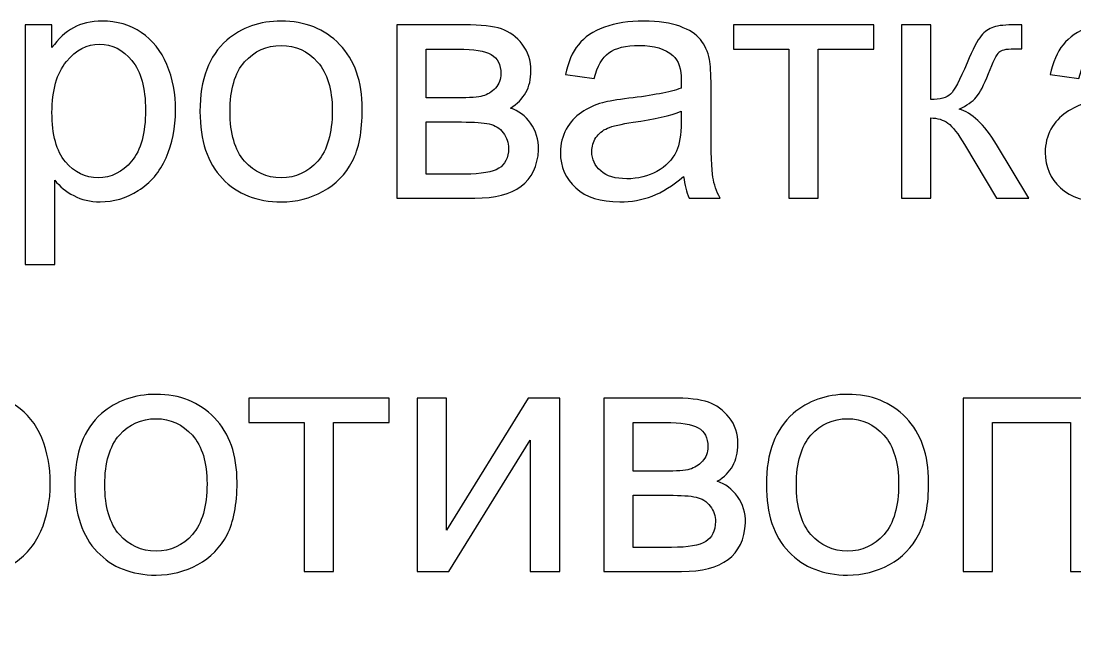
# Model space of a CAD drawing. Header units: centimetres. Extents: x 259 to 610, y 357 to 1252.
# Drawn here: x 296.19 to 307.33, y 1040.43 to 1046.95 of the extents above; entities that cross this region are included whole.
import ezdxf

# ---------------------------------------------------------------- set-up
doc = ezdxf.new("R2010")
doc.units = ezdxf.units.CM
doc.header["$MEASUREMENT"] = 0
doc.layers.add('layer 1', color=7, linetype='Continuous')

msp = doc.modelspace()

# ---------------------------------------------------------------- linework, layer by layer
at = {"layer": 'layer 1', "color": 250}
for points, knots in [([(296.23934, 1044.37356), (296.23934, 1044.37356), (296.23934, 1046.9065), (296.23934, 1046.9065), (296.23934, 1046.9065), (296.23934, 1046.9065), (296.52156, 1046.9065), (296.52156, 1046.9065), (296.52156, 1046.9065), (296.52156, 1046.9065), (296.52156, 1046.66603), (296.52156, 1046.66603), (296.52156, 1046.66603), (296.588, 1046.75892), (296.66326, 1046.82889), (296.74734, 1046.87534), (296.74734, 1046.87534), (296.83083, 1046.92179), (296.93255, 1046.94531), (297.05191, 1046.94531), (297.05191, 1046.94531), (297.2083, 1046.94531), (297.34589, 1046.90533), (297.46524, 1046.82478), (297.46524, 1046.82478), (297.5846, 1046.74481), (297.67456, 1046.63134), (297.73571, 1046.48552), (297.73571, 1046.48552), (297.79627, 1046.33912), (297.82684, 1046.17919), (297.82684, 1046.00457), (297.82684, 1046.00457), (297.82684, 1045.81819), (297.79333, 1045.65003), (297.7263, 1045.5001), (297.7263, 1045.5001), (297.65927, 1045.35076), (297.56167, 1045.2361), (297.43349, 1045.15614), (297.43349, 1045.15614), (297.30591, 1045.07677), (297.17126, 1045.03678), (297.03015, 1045.03678), (297.03015, 1045.03678), (296.92667, 1045.03678), (296.83377, 1045.05854), (296.75205, 1045.10205), (296.75205, 1045.10205), (296.66973, 1045.14556), (296.6027, 1045.20024), (296.54979, 1045.26668), (296.54979, 1045.26668), (296.54979, 1045.26668), (296.54979, 1044.37356), (296.54979, 1044.37356), (296.54979, 1044.37356), (296.54979, 1044.37356), (296.23934, 1044.37356), (296.23934, 1044.37356)], [0, 0, 0, 0, 0.0625, 0.0625, 0.0625, 0.0625, 0.125, 0.125, 0.125, 0.125, 0.1875, 0.1875, 0.1875, 0.1875, 0.25, 0.25, 0.25, 0.25, 0.3125, 0.3125, 0.3125, 0.3125, 0.375, 0.375, 0.375, 0.375, 0.4375, 0.4375, 0.4375, 0.4375, 0.5, 0.5, 0.5, 0.5, 0.5625, 0.5625, 0.5625, 0.5625, 0.625, 0.625, 0.625, 0.625, 0.6875, 0.6875, 0.6875, 0.6875, 0.75, 0.75, 0.75, 0.75, 0.8125, 0.8125, 0.8125, 0.8125, 0.875, 0.875, 0.875, 0.875, 1, 1, 1, 1]), ([(298.08496, 1045.99105), (298.08496, 1046.32912), (298.17903, 1046.5796), (298.36777, 1046.74246), (298.36777, 1046.74246), (298.52475, 1046.87769), (298.71702, 1046.94531), (298.94338, 1046.94531), (298.94338, 1046.94531), (299.19444, 1046.94531), (299.40023, 1046.86299), (299.56015, 1046.69836), (299.56015, 1046.69836), (299.71949, 1046.53432), (299.79945, 1046.30678), (299.79945, 1046.01692), (299.79945, 1046.01692), (299.79945, 1045.78173), (299.76417, 1045.59711), (299.69362, 1045.46247), (299.69362, 1045.46247), (299.62306, 1045.32783), (299.52017, 1045.22317), (299.38494, 1045.1485), (299.38494, 1045.1485), (299.2503, 1045.07383), (299.10272, 1045.03678), (298.94338, 1045.03678), (298.94338, 1045.03678), (298.68703, 1045.03678), (298.48007, 1045.11851), (298.3219, 1045.28255), (298.3219, 1045.28255), (298.16374, 1045.44659), (298.08496, 1045.68295), (298.08496, 1045.99105)], [0, 0, 0, 0, 0.1, 0.1, 0.1, 0.1, 0.2, 0.2, 0.2, 0.2, 0.3, 0.3, 0.3, 0.3, 0.4, 0.4, 0.4, 0.4, 0.5, 0.5, 0.5, 0.5, 0.6, 0.6, 0.6, 0.6, 0.7, 0.7, 0.7, 0.7, 0.8, 0.8, 0.8, 0.8, 1, 1, 1, 1]), ([(303.19435, 1045.3049), (303.07911, 1045.20671), (302.96798, 1045.13791), (302.86156, 1045.09734), (302.86156, 1045.09734), (302.75514, 1045.05678), (302.64107, 1045.03678), (302.51878, 1045.03678), (302.51878, 1045.03678), (302.3177, 1045.03678), (302.16306, 1045.08559), (302.05488, 1045.18377), (302.05488, 1045.18377), (301.94669, 1045.28138), (301.8926, 1045.40661), (301.8926, 1045.55889), (301.8926, 1045.55889), (301.8926, 1045.64826), (301.91318, 1045.72999), (301.95375, 1045.80407), (301.95375, 1045.80407), (301.99491, 1045.87816), (302.04841, 1045.93695), (302.11426, 1045.98164), (302.11426, 1045.98164), (302.1807, 1046.02632), (302.25478, 1046.06043), (302.33769, 1046.08336), (302.33769, 1046.08336), (302.39883, 1046.09923), (302.49114, 1046.11452), (302.61403, 1046.12981), (302.61403, 1046.12981), (302.8645, 1046.1592), (303.04971, 1046.19507), (303.16789, 1046.23623), (303.16789, 1046.23623), (303.16906, 1046.27856), (303.16965, 1046.30561), (303.16965, 1046.31678), (303.16965, 1046.31678), (303.16965, 1046.4426), (303.14025, 1046.53138), (303.08146, 1046.58312), (303.08146, 1046.58312), (303.00208, 1046.65309), (302.8839, 1046.68778), (302.72751, 1046.68778), (302.72751, 1046.68778), (302.5811, 1046.68778), (302.47292, 1046.66191), (302.40354, 1046.61076), (302.40354, 1046.61076), (302.33357, 1046.55961), (302.28242, 1046.46906), (302.2489, 1046.33853), (302.2489, 1046.33853), (302.2489, 1046.33853), (301.94552, 1046.38086), (301.94552, 1046.38086), (301.94552, 1046.38086), (301.97315, 1046.5108), (302.01842, 1046.61605), (302.08192, 1046.69601), (302.08192, 1046.69601), (302.14542, 1046.77598), (302.23715, 1046.83712), (302.35709, 1046.88063), (302.35709, 1046.88063), (302.47645, 1046.92355), (302.61579, 1046.94531), (302.77337, 1046.94531), (302.77337, 1046.94531), (302.92976, 1046.94531), (303.05735, 1046.92708), (303.15554, 1046.89004), (303.15554, 1046.89004), (303.25314, 1046.853), (303.32546, 1046.80714), (303.37132, 1046.75128), (303.37132, 1046.75128), (303.41718, 1046.69542), (303.44952, 1046.62487), (303.46834, 1046.53961), (303.46834, 1046.53961), (303.47833, 1046.4867), (303.48362, 1046.39145), (303.48362, 1046.25445), (303.48362, 1046.25445), (303.48362, 1046.25445), (303.48362, 1045.84288), (303.48362, 1045.84288), (303.48362, 1045.84288), (303.48362, 1045.55537), (303.49009, 1045.37369), (303.50303, 1045.29666), (303.50303, 1045.29666), (303.51537, 1045.21964), (303.54124, 1045.14615), (303.57887, 1045.07559), (303.57887, 1045.07559), (303.57887, 1045.07559), (303.25432, 1045.07559), (303.25432, 1045.07559), (303.25432, 1045.07559), (303.22316, 1045.14085), (303.20317, 1045.21729), (303.19435, 1045.3049)], [0, 0, 0, 0, 0.03571429, 0.03571429, 0.03571429, 0.03571429, 0.07142857, 0.07142857, 0.07142857, 0.07142857, 0.10714286, 0.10714286, 0.10714286, 0.10714286, 0.14285714, 0.14285714, 0.14285714, 0.14285714, 0.17857143, 0.17857143, 0.17857143, 0.17857143, 0.21428571, 0.21428571, 0.21428571, 0.21428571, 0.25, 0.25, 0.25, 0.25, 0.28571429, 0.28571429, 0.28571429, 0.28571429, 0.32142857, 0.32142857, 0.32142857, 0.32142857, 0.35714286, 0.35714286, 0.35714286, 0.35714286, 0.39285714, 0.39285714, 0.39285714, 0.39285714, 0.42857143, 0.42857143, 0.42857143, 0.42857143, 0.46428571, 0.46428571, 0.46428571, 0.46428571, 0.5, 0.5, 0.5, 0.5, 0.53571429, 0.53571429, 0.53571429, 0.53571429, 0.57142857, 0.57142857, 0.57142857, 0.57142857, 0.60714286, 0.60714286, 0.60714286, 0.60714286, 0.64285714, 0.64285714, 0.64285714, 0.64285714, 0.67857143, 0.67857143, 0.67857143, 0.67857143, 0.71428571, 0.71428571, 0.71428571, 0.71428571, 0.75, 0.75, 0.75, 0.75, 0.78571429, 0.78571429, 0.78571429, 0.78571429, 0.82142857, 0.82142857, 0.82142857, 0.82142857, 0.85714286, 0.85714286, 0.85714286, 0.85714286, 0.89285714, 0.89285714, 0.89285714, 0.89285714, 0.92857143, 0.92857143, 0.92857143, 0.92857143, 1, 1, 1, 1]), ([(308.3155, 1045.3049), (308.20026, 1045.20671), (308.08913, 1045.13791), (307.98271, 1045.09734), (307.98271, 1045.09734), (307.87629, 1045.05678), (307.76222, 1045.03678), (307.63993, 1045.03678), (307.63993, 1045.03678), (307.43885, 1045.03678), (307.28421, 1045.08559), (307.17603, 1045.18377), (307.17603, 1045.18377), (307.06784, 1045.28138), (307.01375, 1045.40661), (307.01375, 1045.55889), (307.01375, 1045.55889), (307.01375, 1045.64826), (307.03433, 1045.72999), (307.0749, 1045.80407), (307.0749, 1045.80407), (307.11606, 1045.87816), (307.16956, 1045.93695), (307.23541, 1045.98164), (307.23541, 1045.98164), (307.30185, 1046.02632), (307.37593, 1046.06043), (307.45884, 1046.08336), (307.45884, 1046.08336), (307.51998, 1046.09923), (307.61229, 1046.11452), (307.73518, 1046.12981), (307.73518, 1046.12981), (307.98565, 1046.1592), (308.17086, 1046.19507), (308.28904, 1046.23623), (308.28904, 1046.23623), (308.29021, 1046.27856), (308.2908, 1046.30561), (308.2908, 1046.31678), (308.2908, 1046.31678), (308.2908, 1046.4426), (308.2614, 1046.53138), (308.20261, 1046.58312), (308.20261, 1046.58312), (308.12323, 1046.65309), (308.00505, 1046.68778), (307.84866, 1046.68778), (307.84866, 1046.68778), (307.70225, 1046.68778), (307.59407, 1046.66191), (307.52469, 1046.61076), (307.52469, 1046.61076), (307.45472, 1046.55961), (307.40357, 1046.46906), (307.37005, 1046.33853), (307.37005, 1046.33853), (307.37005, 1046.33853), (307.06667, 1046.38086), (307.06667, 1046.38086), (307.06667, 1046.38086), (307.0943, 1046.5108), (307.13957, 1046.61605), (307.20307, 1046.69601), (307.20307, 1046.69601), (307.26657, 1046.77598), (307.3583, 1046.83712), (307.47824, 1046.88063), (307.47824, 1046.88063), (307.5976, 1046.92355), (307.73694, 1046.94531), (307.89452, 1046.94531), (307.89452, 1046.94531), (308.05091, 1046.94531), (308.1785, 1046.92708), (308.27669, 1046.89004), (308.27669, 1046.89004), (308.37429, 1046.853), (308.44661, 1046.80714), (308.49247, 1046.75128), (308.49247, 1046.75128), (308.53833, 1046.69542), (308.57067, 1046.62487), (308.58949, 1046.53961), (308.58949, 1046.53961), (308.59948, 1046.4867), (308.60477, 1046.39145), (308.60477, 1046.25445), (308.60477, 1046.25445), (308.60477, 1046.25445), (308.60477, 1045.84288), (308.60477, 1045.84288), (308.60477, 1045.84288), (308.60477, 1045.55537), (308.61124, 1045.37369), (308.62418, 1045.29666), (308.62418, 1045.29666), (308.63652, 1045.21964), (308.66239, 1045.14615), (308.70002, 1045.07559), (308.70002, 1045.07559), (308.70002, 1045.07559), (308.37547, 1045.07559), (308.37547, 1045.07559), (308.37547, 1045.07559), (308.34431, 1045.14085), (308.32432, 1045.21729), (308.3155, 1045.3049)], [0, 0, 0, 0, 0.03571429, 0.03571429, 0.03571429, 0.03571429, 0.07142857, 0.07142857, 0.07142857, 0.07142857, 0.10714286, 0.10714286, 0.10714286, 0.10714286, 0.14285714, 0.14285714, 0.14285714, 0.14285714, 0.17857143, 0.17857143, 0.17857143, 0.17857143, 0.21428571, 0.21428571, 0.21428571, 0.21428571, 0.25, 0.25, 0.25, 0.25, 0.28571429, 0.28571429, 0.28571429, 0.28571429, 0.32142857, 0.32142857, 0.32142857, 0.32142857, 0.35714286, 0.35714286, 0.35714286, 0.35714286, 0.39285714, 0.39285714, 0.39285714, 0.39285714, 0.42857143, 0.42857143, 0.42857143, 0.42857143, 0.46428571, 0.46428571, 0.46428571, 0.46428571, 0.5, 0.5, 0.5, 0.5, 0.53571429, 0.53571429, 0.53571429, 0.53571429, 0.57142857, 0.57142857, 0.57142857, 0.57142857, 0.60714286, 0.60714286, 0.60714286, 0.60714286, 0.64285714, 0.64285714, 0.64285714, 0.64285714, 0.67857143, 0.67857143, 0.67857143, 0.67857143, 0.71428571, 0.71428571, 0.71428571, 0.71428571, 0.75, 0.75, 0.75, 0.75, 0.78571429, 0.78571429, 0.78571429, 0.78571429, 0.82142857, 0.82142857, 0.82142857, 0.82142857, 0.85714286, 0.85714286, 0.85714286, 0.85714286, 0.89285714, 0.89285714, 0.89285714, 0.89285714, 0.92857143, 0.92857143, 0.92857143, 0.92857143, 1, 1, 1, 1]), ([(300.1634, 1046.9065), (300.1634, 1046.9065), (300.87778, 1046.9065), (300.87778, 1046.9065), (300.87778, 1046.9065), (301.05299, 1046.9065), (301.18352, 1046.8918), (301.26936, 1046.86241), (301.26936, 1046.86241), (301.35461, 1046.83301), (301.42811, 1046.7795), (301.48926, 1046.7013), (301.48926, 1046.7013), (301.55099, 1046.62252), (301.58157, 1046.52903), (301.58157, 1046.41967), (301.58157, 1046.41967), (301.58157, 1046.33206), (301.56334, 1046.25563), (301.52747, 1046.19095), (301.52747, 1046.19095), (301.49102, 1046.12569), (301.43693, 1046.07101), (301.36402, 1046.0275), (301.36402, 1046.0275), (301.44986, 1045.99869), (301.52101, 1045.94519), (301.57804, 1045.8664), (301.57804, 1045.8664), (301.63448, 1045.7882), (301.66271, 1045.69471), (301.66271, 1045.58712), (301.66271, 1045.58712), (301.65153, 1045.41367), (301.58921, 1045.2849), (301.47691, 1045.20141), (301.47691, 1045.20141), (301.36461, 1045.11734), (301.20116, 1045.07559), (300.98714, 1045.07559), (300.98714, 1045.07559), (300.98714, 1045.07559), (300.1634, 1045.07559), (300.1634, 1045.07559), (300.1634, 1045.07559), (300.1634, 1045.07559), (300.1634, 1046.9065), (300.1634, 1046.9065)], [0, 0, 0, 0, 0.07692308, 0.07692308, 0.07692308, 0.07692308, 0.15384615, 0.15384615, 0.15384615, 0.15384615, 0.23076923, 0.23076923, 0.23076923, 0.23076923, 0.30769231, 0.30769231, 0.30769231, 0.30769231, 0.38461538, 0.38461538, 0.38461538, 0.38461538, 0.46153846, 0.46153846, 0.46153846, 0.46153846, 0.53846154, 0.53846154, 0.53846154, 0.53846154, 0.61538462, 0.61538462, 0.61538462, 0.61538462, 0.69230769, 0.69230769, 0.69230769, 0.69230769, 0.76923077, 0.76923077, 0.76923077, 0.76923077, 0.84615385, 0.84615385, 0.84615385, 0.84615385, 1, 1, 1, 1]), ([(303.72058, 1046.9065), (303.72058, 1046.9065), (305.20224, 1046.9065), (305.20224, 1046.9065), (305.20224, 1046.9065), (305.20224, 1046.9065), (305.20224, 1046.64898), (305.20224, 1046.64898), (305.20224, 1046.64898), (305.20224, 1046.64898), (304.61663, 1046.64898), (304.61663, 1046.64898), (304.61663, 1046.64898), (304.61663, 1046.64898), (304.61663, 1045.07559), (304.61663, 1045.07559), (304.61663, 1045.07559), (304.61663, 1045.07559), (304.30619, 1045.07559), (304.30619, 1045.07559), (304.30619, 1045.07559), (304.30619, 1045.07559), (304.30619, 1046.64898), (304.30619, 1046.64898), (304.30619, 1046.64898), (304.30619, 1046.64898), (303.72058, 1046.64898), (303.72058, 1046.64898), (303.72058, 1046.64898), (303.72058, 1046.64898), (303.72058, 1046.9065), (303.72058, 1046.9065)], [0, 0, 0, 0, 0.11111111, 0.11111111, 0.11111111, 0.11111111, 0.22222222, 0.22222222, 0.22222222, 0.22222222, 0.33333333, 0.33333333, 0.33333333, 0.33333333, 0.44444444, 0.44444444, 0.44444444, 0.44444444, 0.55555556, 0.55555556, 0.55555556, 0.55555556, 0.66666667, 0.66666667, 0.66666667, 0.66666667, 0.77777778, 0.77777778, 0.77777778, 0.77777778, 1, 1, 1, 1]), ([(305.49505, 1046.9065), (305.49505, 1046.9065), (305.80549, 1046.9065), (305.80549, 1046.9065), (305.80549, 1046.9065), (305.80549, 1046.9065), (305.80549, 1046.11628), (305.80549, 1046.11628), (305.80549, 1046.11628), (305.90427, 1046.11628), (305.97365, 1046.1351), (306.01363, 1046.17331), (306.01363, 1046.17331), (306.05302, 1046.21094), (306.11123, 1046.32089), (306.18884, 1046.50375), (306.18884, 1046.50375), (306.24999, 1046.64839), (306.29938, 1046.74364), (306.33701, 1046.7895), (306.33701, 1046.7895), (306.37522, 1046.83536), (306.41873, 1046.86652), (306.46812, 1046.8824), (306.46812, 1046.8824), (306.5181, 1046.89827), (306.59747, 1046.9065), (306.70625, 1046.9065), (306.70625, 1046.9065), (306.70625, 1046.9065), (306.76857, 1046.9065), (306.76857, 1046.9065), (306.76857, 1046.9065), (306.76857, 1046.9065), (306.76857, 1046.65074), (306.76857, 1046.65074), (306.76857, 1046.65074), (306.76857, 1046.65074), (306.68214, 1046.6525), (306.68214, 1046.6525), (306.68214, 1046.6525), (306.60041, 1046.6525), (306.54808, 1046.64016), (306.52515, 1046.61605), (306.52515, 1046.61605), (306.50105, 1046.59077), (306.46401, 1046.51551), (306.41462, 1046.39027), (306.41462, 1046.39027), (306.36758, 1046.27033), (306.32466, 1046.18743), (306.28527, 1046.14156), (306.28527, 1046.14156), (306.24646, 1046.0957), (306.1859, 1046.05396), (306.10417, 1046.01574), (306.10417, 1046.01574), (306.23764, 1045.97988), (306.36934, 1045.85582), (306.4987, 1045.64297), (306.4987, 1045.64297), (306.4987, 1045.64297), (306.83913, 1045.07559), (306.83913, 1045.07559), (306.83913, 1045.07559), (306.83913, 1045.07559), (306.49811, 1045.07559), (306.49811, 1045.07559), (306.49811, 1045.07559), (306.49811, 1045.07559), (306.16238, 1045.64121), (306.16238, 1045.64121), (306.16238, 1045.64121), (306.09477, 1045.75586), (306.03597, 1045.83112), (305.98599, 1045.86757), (305.98599, 1045.86757), (305.93543, 1045.90403), (305.87546, 1045.92225), (305.80549, 1045.92225), (305.80549, 1045.92225), (305.80549, 1045.92225), (305.80549, 1045.07559), (305.80549, 1045.07559), (305.80549, 1045.07559), (305.80549, 1045.07559), (305.49505, 1045.07559), (305.49505, 1045.07559), (305.49505, 1045.07559), (305.49505, 1045.07559), (305.49505, 1046.9065), (305.49505, 1046.9065)], [0, 0, 0, 0, 0.04166667, 0.04166667, 0.04166667, 0.04166667, 0.08333333, 0.08333333, 0.08333333, 0.08333333, 0.125, 0.125, 0.125, 0.125, 0.16666667, 0.16666667, 0.16666667, 0.16666667, 0.20833333, 0.20833333, 0.20833333, 0.20833333, 0.25, 0.25, 0.25, 0.25, 0.29166667, 0.29166667, 0.29166667, 0.29166667, 0.33333333, 0.33333333, 0.33333333, 0.33333333, 0.375, 0.375, 0.375, 0.375, 0.41666667, 0.41666667, 0.41666667, 0.41666667, 0.45833333, 0.45833333, 0.45833333, 0.45833333, 0.5, 0.5, 0.5, 0.5, 0.54166667, 0.54166667, 0.54166667, 0.54166667, 0.58333333, 0.58333333, 0.58333333, 0.58333333, 0.625, 0.625, 0.625, 0.625, 0.66666667, 0.66666667, 0.66666667, 0.66666667, 0.70833333, 0.70833333, 0.70833333, 0.70833333, 0.75, 0.75, 0.75, 0.75, 0.79166667, 0.79166667, 0.79166667, 0.79166667, 0.83333333, 0.83333333, 0.83333333, 0.83333333, 0.875, 0.875, 0.875, 0.875, 0.91666667, 0.91666667, 0.91666667, 0.91666667, 1, 1, 1, 1]), ([(296.52156, 1045.97988), (296.52156, 1045.74528), (296.56919, 1045.57183), (296.66385, 1045.45953), (296.66385, 1045.45953), (296.7591, 1045.34723), (296.87434, 1045.29078), (297.00957, 1045.29078), (297.00957, 1045.29078), (297.14716, 1045.29078), (297.26475, 1045.34899), (297.36235, 1045.46541), (297.36235, 1045.46541), (297.46054, 1045.58182), (297.50934, 1045.76174), (297.50934, 1046.00575), (297.50934, 1046.00575), (297.50934, 1046.23858), (297.46172, 1046.41261), (297.36588, 1046.52844), (297.36588, 1046.52844), (297.27004, 1046.64427), (297.15598, 1046.70189), (297.0231, 1046.70189), (297.0231, 1046.70189), (296.89139, 1046.70189), (296.77498, 1046.64016), (296.67385, 1046.51727), (296.67385, 1046.51727), (296.57213, 1046.3938), (296.52156, 1046.21506), (296.52156, 1045.97988)], [0, 0, 0, 0, 0.11111111, 0.11111111, 0.11111111, 0.11111111, 0.22222222, 0.22222222, 0.22222222, 0.22222222, 0.33333333, 0.33333333, 0.33333333, 0.33333333, 0.44444444, 0.44444444, 0.44444444, 0.44444444, 0.55555556, 0.55555556, 0.55555556, 0.55555556, 0.66666667, 0.66666667, 0.66666667, 0.66666667, 0.77777778, 0.77777778, 0.77777778, 0.77777778, 1, 1, 1, 1]), ([(298.40246, 1045.99046), (298.40246, 1045.75645), (298.45361, 1045.58124), (298.55591, 1045.46541), (298.55591, 1045.46541), (298.65881, 1045.34899), (298.78757, 1045.29078), (298.94338, 1045.29078), (298.94338, 1045.29078), (299.09743, 1045.29078), (299.2256, 1045.34899), (299.3285, 1045.466), (299.3285, 1045.466), (299.4308, 1045.583), (299.48195, 1045.76115), (299.48195, 1046.00045), (299.48195, 1046.00045), (299.48195, 1046.22623), (299.43021, 1046.39733), (299.32732, 1046.51316), (299.32732, 1046.51316), (299.22443, 1046.62957), (299.09625, 1046.68778), (298.94338, 1046.68778), (298.94338, 1046.68778), (298.78757, 1046.68778), (298.65881, 1046.63016), (298.55591, 1046.51433), (298.55591, 1046.51433), (298.45361, 1046.3985), (298.40246, 1046.22388), (298.40246, 1045.99046)], [0, 0, 0, 0, 0.11111111, 0.11111111, 0.11111111, 0.11111111, 0.22222222, 0.22222222, 0.22222222, 0.22222222, 0.33333333, 0.33333333, 0.33333333, 0.33333333, 0.44444444, 0.44444444, 0.44444444, 0.44444444, 0.55555556, 0.55555556, 0.55555556, 0.55555556, 0.66666667, 0.66666667, 0.66666667, 0.66666667, 0.77777778, 0.77777778, 0.77777778, 0.77777778, 1, 1, 1, 1]), ([(300.47385, 1046.13392), (300.47385, 1046.13392), (300.80311, 1046.13392), (300.80311, 1046.13392), (300.80311, 1046.13392), (300.93422, 1046.13392), (301.02477, 1046.14098), (301.07357, 1046.1545), (301.07357, 1046.1545), (301.12296, 1046.16861), (301.16705, 1046.19624), (301.20586, 1046.23858), (301.20586, 1046.23858), (301.24466, 1046.28032), (301.26407, 1046.33089), (301.26407, 1046.38968), (301.26407, 1046.38968), (301.26407, 1046.4867), (301.22997, 1046.55373), (301.16235, 1046.59194), (301.16235, 1046.59194), (301.09415, 1046.63016), (300.97773, 1046.64898), (300.8131, 1046.64898), (300.8131, 1046.64898), (300.8131, 1046.64898), (300.47385, 1046.64898), (300.47385, 1046.64898), (300.47385, 1046.64898), (300.47385, 1046.64898), (300.47385, 1046.13392), (300.47385, 1046.13392)], [0, 0, 0, 0, 0.11111111, 0.11111111, 0.11111111, 0.11111111, 0.22222222, 0.22222222, 0.22222222, 0.22222222, 0.33333333, 0.33333333, 0.33333333, 0.33333333, 0.44444444, 0.44444444, 0.44444444, 0.44444444, 0.55555556, 0.55555556, 0.55555556, 0.55555556, 0.66666667, 0.66666667, 0.66666667, 0.66666667, 0.77777778, 0.77777778, 0.77777778, 0.77777778, 1, 1, 1, 1]), ([(303.16965, 1045.99281), (303.05676, 1045.94695), (302.88743, 1045.90814), (302.66165, 1045.87639), (302.66165, 1045.87639), (302.53348, 1045.85817), (302.44293, 1045.83759), (302.39002, 1045.81466), (302.39002, 1045.81466), (302.3371, 1045.79173), (302.29653, 1045.75821), (302.26772, 1045.7147), (302.26772, 1045.7147), (302.23891, 1045.67061), (302.22421, 1045.62181), (302.22421, 1045.56771), (302.22421, 1045.56771), (302.22421, 1045.48599), (302.25537, 1045.4172), (302.31828, 1045.36252), (302.31828, 1045.36252), (302.3812, 1045.30783), (302.47292, 1045.2802), (302.59345, 1045.2802), (302.59345, 1045.2802), (302.71281, 1045.2802), (302.81923, 1045.30607), (302.91271, 1045.3584), (302.91271, 1045.3584), (303.00561, 1045.41014), (303.0744, 1045.48128), (303.11791, 1045.57124), (303.11791, 1045.57124), (303.15143, 1045.64121), (303.16789, 1045.7441), (303.16789, 1045.87992), (303.16789, 1045.87992), (303.16789, 1045.87992), (303.16965, 1045.99281), (303.16965, 1045.99281)], [0, 0, 0, 0, 0.09090909, 0.09090909, 0.09090909, 0.09090909, 0.18181818, 0.18181818, 0.18181818, 0.18181818, 0.27272727, 0.27272727, 0.27272727, 0.27272727, 0.36363636, 0.36363636, 0.36363636, 0.36363636, 0.45454545, 0.45454545, 0.45454545, 0.45454545, 0.54545455, 0.54545455, 0.54545455, 0.54545455, 0.63636364, 0.63636364, 0.63636364, 0.63636364, 0.72727273, 0.72727273, 0.72727273, 0.72727273, 0.81818182, 0.81818182, 0.81818182, 0.81818182, 1, 1, 1, 1]), ([(300.47385, 1045.32959), (300.47385, 1045.32959), (300.8813, 1045.32959), (300.8813, 1045.32959), (300.8813, 1045.32959), (301.05652, 1045.32959), (301.17705, 1045.35017), (301.24231, 1045.39074), (301.24231, 1045.39074), (301.30758, 1045.43189), (301.34168, 1045.50186), (301.34521, 1045.6024), (301.34521, 1045.6024), (301.34521, 1045.66061), (301.32639, 1045.71529), (301.28876, 1045.76527), (301.28876, 1045.76527), (301.25054, 1045.81525), (301.20116, 1045.847), (301.1406, 1045.85993), (301.1406, 1045.85993), (301.08004, 1045.87345), (300.98243, 1045.87992), (300.84838, 1045.87992), (300.84838, 1045.87992), (300.84838, 1045.87992), (300.47385, 1045.87992), (300.47385, 1045.87992), (300.47385, 1045.87992), (300.47385, 1045.87992), (300.47385, 1045.32959), (300.47385, 1045.32959)], [0, 0, 0, 0, 0.11111111, 0.11111111, 0.11111111, 0.11111111, 0.22222222, 0.22222222, 0.22222222, 0.22222222, 0.33333333, 0.33333333, 0.33333333, 0.33333333, 0.44444444, 0.44444444, 0.44444444, 0.44444444, 0.55555556, 0.55555556, 0.55555556, 0.55555556, 0.66666667, 0.66666667, 0.66666667, 0.66666667, 0.77777778, 0.77777778, 0.77777778, 0.77777778, 1, 1, 1, 1]), ([(294.91642, 1040.43245), (294.91642, 1040.43245), (294.91642, 1042.96539), (294.91642, 1042.96539), (294.91642, 1042.96539), (294.91642, 1042.96539), (295.19864, 1042.96539), (295.19864, 1042.96539), (295.19864, 1042.96539), (295.19864, 1042.96539), (295.19864, 1042.72492), (295.19864, 1042.72492), (295.19864, 1042.72492), (295.26508, 1042.81781), (295.34034, 1042.88778), (295.42442, 1042.93423), (295.42442, 1042.93423), (295.50791, 1042.98068), (295.60963, 1043.0042), (295.72899, 1043.0042), (295.72899, 1043.0042), (295.88538, 1043.0042), (296.02297, 1042.96422), (296.14232, 1042.88367), (296.14232, 1042.88367), (296.26168, 1042.8037), (296.35164, 1042.69023), (296.41279, 1042.54441), (296.41279, 1042.54441), (296.47335, 1042.39801), (296.50392, 1042.23808), (296.50392, 1042.06346), (296.50392, 1042.06346), (296.50392, 1041.87708), (296.47041, 1041.70892), (296.40338, 1041.55899), (296.40338, 1041.55899), (296.33635, 1041.40965), (296.23875, 1041.29499), (296.11057, 1041.21503), (296.11057, 1041.21503), (295.98299, 1041.13566), (295.84834, 1041.09567), (295.70723, 1041.09567), (295.70723, 1041.09567), (295.60375, 1041.09567), (295.51085, 1041.11743), (295.42913, 1041.16094), (295.42913, 1041.16094), (295.34681, 1041.20445), (295.27978, 1041.25913), (295.22687, 1041.32557), (295.22687, 1041.32557), (295.22687, 1041.32557), (295.22687, 1040.43245), (295.22687, 1040.43245), (295.22687, 1040.43245), (295.22687, 1040.43245), (294.91642, 1040.43245), (294.91642, 1040.43245)], [0, 0, 0, 0, 0.0625, 0.0625, 0.0625, 0.0625, 0.125, 0.125, 0.125, 0.125, 0.1875, 0.1875, 0.1875, 0.1875, 0.25, 0.25, 0.25, 0.25, 0.3125, 0.3125, 0.3125, 0.3125, 0.375, 0.375, 0.375, 0.375, 0.4375, 0.4375, 0.4375, 0.4375, 0.5, 0.5, 0.5, 0.5, 0.5625, 0.5625, 0.5625, 0.5625, 0.625, 0.625, 0.625, 0.625, 0.6875, 0.6875, 0.6875, 0.6875, 0.75, 0.75, 0.75, 0.75, 0.8125, 0.8125, 0.8125, 0.8125, 0.875, 0.875, 0.875, 0.875, 1, 1, 1, 1]), ([(296.76204, 1042.04994), (296.76204, 1042.38801), (296.85611, 1042.63849), (297.04485, 1042.80135), (297.04485, 1042.80135), (297.20183, 1042.93658), (297.3941, 1043.0042), (297.62046, 1043.0042), (297.62046, 1043.0042), (297.87152, 1043.0042), (298.07731, 1042.92188), (298.23723, 1042.75725), (298.23723, 1042.75725), (298.39657, 1042.59321), (298.47653, 1042.36567), (298.47653, 1042.07581), (298.47653, 1042.07581), (298.47653, 1041.84062), (298.44125, 1041.656), (298.3707, 1041.52136), (298.3707, 1041.52136), (298.30014, 1041.38672), (298.19725, 1041.28206), (298.06202, 1041.20739), (298.06202, 1041.20739), (297.92738, 1041.13272), (297.7798, 1041.09567), (297.62046, 1041.09567), (297.62046, 1041.09567), (297.36411, 1041.09567), (297.15715, 1041.1774), (296.99898, 1041.34144), (296.99898, 1041.34144), (296.84082, 1041.50548), (296.76204, 1041.74184), (296.76204, 1042.04994)], [0, 0, 0, 0, 0.1, 0.1, 0.1, 0.1, 0.2, 0.2, 0.2, 0.2, 0.3, 0.3, 0.3, 0.3, 0.4, 0.4, 0.4, 0.4, 0.5, 0.5, 0.5, 0.5, 0.6, 0.6, 0.6, 0.6, 0.7, 0.7, 0.7, 0.7, 0.8, 0.8, 0.8, 0.8, 1, 1, 1, 1]), ([(298.6006, 1042.96539), (298.6006, 1042.96539), (300.08226, 1042.96539), (300.08226, 1042.96539), (300.08226, 1042.96539), (300.08226, 1042.96539), (300.08226, 1042.70787), (300.08226, 1042.70787), (300.08226, 1042.70787), (300.08226, 1042.70787), (299.49665, 1042.70787), (299.49665, 1042.70787), (299.49665, 1042.70787), (299.49665, 1042.70787), (299.49665, 1041.13448), (299.49665, 1041.13448), (299.49665, 1041.13448), (299.49665, 1041.13448), (299.18621, 1041.13448), (299.18621, 1041.13448), (299.18621, 1041.13448), (299.18621, 1041.13448), (299.18621, 1042.70787), (299.18621, 1042.70787), (299.18621, 1042.70787), (299.18621, 1042.70787), (298.6006, 1042.70787), (298.6006, 1042.70787), (298.6006, 1042.70787), (298.6006, 1042.70787), (298.6006, 1042.96539), (298.6006, 1042.96539)], [0, 0, 0, 0, 0.11111111, 0.11111111, 0.11111111, 0.11111111, 0.22222222, 0.22222222, 0.22222222, 0.22222222, 0.33333333, 0.33333333, 0.33333333, 0.33333333, 0.44444444, 0.44444444, 0.44444444, 0.44444444, 0.55555556, 0.55555556, 0.55555556, 0.55555556, 0.66666667, 0.66666667, 0.66666667, 0.66666667, 0.77777778, 0.77777778, 0.77777778, 0.77777778, 1, 1, 1, 1]), ([(300.37859, 1042.96539), (300.37859, 1042.96539), (300.68904, 1042.96539), (300.68904, 1042.96539), (300.68904, 1042.96539), (300.68904, 1042.96539), (300.68904, 1041.56898), (300.68904, 1041.56898), (300.68904, 1041.56898), (300.68904, 1041.56898), (301.55158, 1042.96539), (301.55158, 1042.96539), (301.55158, 1042.96539), (301.55158, 1042.96539), (301.88495, 1042.96539), (301.88495, 1042.96539), (301.88495, 1042.96539), (301.88495, 1042.96539), (301.88495, 1041.13448), (301.88495, 1041.13448), (301.88495, 1041.13448), (301.88495, 1041.13448), (301.57451, 1041.13448), (301.57451, 1041.13448), (301.57451, 1041.13448), (301.57451, 1041.13448), (301.57451, 1042.52207), (301.57451, 1042.52207), (301.57451, 1042.52207), (301.57451, 1042.52207), (300.71314, 1041.13448), (300.71314, 1041.13448), (300.71314, 1041.13448), (300.71314, 1041.13448), (300.37859, 1041.13448), (300.37859, 1041.13448), (300.37859, 1041.13448), (300.37859, 1041.13448), (300.37859, 1042.96539), (300.37859, 1042.96539)], [0, 0, 0, 0, 0.09090909, 0.09090909, 0.09090909, 0.09090909, 0.18181818, 0.18181818, 0.18181818, 0.18181818, 0.27272727, 0.27272727, 0.27272727, 0.27272727, 0.36363636, 0.36363636, 0.36363636, 0.36363636, 0.45454545, 0.45454545, 0.45454545, 0.45454545, 0.54545455, 0.54545455, 0.54545455, 0.54545455, 0.63636364, 0.63636364, 0.63636364, 0.63636364, 0.72727273, 0.72727273, 0.72727273, 0.72727273, 0.81818182, 0.81818182, 0.81818182, 0.81818182, 1, 1, 1, 1]), ([(302.34944, 1042.96539), (302.34944, 1042.96539), (303.06382, 1042.96539), (303.06382, 1042.96539), (303.06382, 1042.96539), (303.23903, 1042.96539), (303.36956, 1042.95069), (303.4554, 1042.9213), (303.4554, 1042.9213), (303.54065, 1042.8919), (303.61415, 1042.83839), (303.6753, 1042.76019), (303.6753, 1042.76019), (303.73703, 1042.68141), (303.76761, 1042.58792), (303.76761, 1042.47856), (303.76761, 1042.47856), (303.76761, 1042.39095), (303.74938, 1042.31452), (303.71351, 1042.24984), (303.71351, 1042.24984), (303.67706, 1042.18458), (303.62297, 1042.1299), (303.55006, 1042.08639), (303.55006, 1042.08639), (303.6359, 1042.05758), (303.70705, 1042.00408), (303.76408, 1041.92529), (303.76408, 1041.92529), (303.82052, 1041.84709), (303.84875, 1041.7536), (303.84875, 1041.64601), (303.84875, 1041.64601), (303.83757, 1041.47256), (303.77525, 1041.34379), (303.66295, 1041.2603), (303.66295, 1041.2603), (303.55065, 1041.17623), (303.3872, 1041.13448), (303.17318, 1041.13448), (303.17318, 1041.13448), (303.17318, 1041.13448), (302.34944, 1041.13448), (302.34944, 1041.13448), (302.34944, 1041.13448), (302.34944, 1041.13448), (302.34944, 1042.96539), (302.34944, 1042.96539)], [0, 0, 0, 0, 0.07692308, 0.07692308, 0.07692308, 0.07692308, 0.15384615, 0.15384615, 0.15384615, 0.15384615, 0.23076923, 0.23076923, 0.23076923, 0.23076923, 0.30769231, 0.30769231, 0.30769231, 0.30769231, 0.38461538, 0.38461538, 0.38461538, 0.38461538, 0.46153846, 0.46153846, 0.46153846, 0.46153846, 0.53846154, 0.53846154, 0.53846154, 0.53846154, 0.61538462, 0.61538462, 0.61538462, 0.61538462, 0.69230769, 0.69230769, 0.69230769, 0.69230769, 0.76923077, 0.76923077, 0.76923077, 0.76923077, 0.84615385, 0.84615385, 0.84615385, 0.84615385, 1, 1, 1, 1]), ([(304.06806, 1042.04994), (304.06806, 1042.38801), (304.16213, 1042.63849), (304.35087, 1042.80135), (304.35087, 1042.80135), (304.50785, 1042.93658), (304.70012, 1043.0042), (304.92648, 1043.0042), (304.92648, 1043.0042), (305.17754, 1043.0042), (305.38333, 1042.92188), (305.54325, 1042.75725), (305.54325, 1042.75725), (305.70259, 1042.59321), (305.78255, 1042.36567), (305.78255, 1042.07581), (305.78255, 1042.07581), (305.78255, 1041.84062), (305.74727, 1041.656), (305.67672, 1041.52136), (305.67672, 1041.52136), (305.60616, 1041.38672), (305.50327, 1041.28206), (305.36804, 1041.20739), (305.36804, 1041.20739), (305.2334, 1041.13272), (305.08582, 1041.09567), (304.92648, 1041.09567), (304.92648, 1041.09567), (304.67013, 1041.09567), (304.46317, 1041.1774), (304.305, 1041.34144), (304.305, 1041.34144), (304.14684, 1041.50548), (304.06806, 1041.74184), (304.06806, 1042.04994)], [0, 0, 0, 0, 0.1, 0.1, 0.1, 0.1, 0.2, 0.2, 0.2, 0.2, 0.3, 0.3, 0.3, 0.3, 0.4, 0.4, 0.4, 0.4, 0.5, 0.5, 0.5, 0.5, 0.6, 0.6, 0.6, 0.6, 0.7, 0.7, 0.7, 0.7, 0.8, 0.8, 0.8, 0.8, 1, 1, 1, 1]), ([(306.1465, 1042.96539), (306.1465, 1042.96539), (307.59289, 1042.96539), (307.59289, 1042.96539), (307.59289, 1042.96539), (307.59289, 1042.96539), (307.59289, 1041.13448), (307.59289, 1041.13448), (307.59289, 1041.13448), (307.59289, 1041.13448), (307.28244, 1041.13448), (307.28244, 1041.13448), (307.28244, 1041.13448), (307.28244, 1041.13448), (307.28244, 1042.70787), (307.28244, 1042.70787), (307.28244, 1042.70787), (307.28244, 1042.70787), (306.45695, 1042.70787), (306.45695, 1042.70787), (306.45695, 1042.70787), (306.45695, 1042.70787), (306.45695, 1041.13448), (306.45695, 1041.13448), (306.45695, 1041.13448), (306.45695, 1041.13448), (306.1465, 1041.13448), (306.1465, 1041.13448), (306.1465, 1041.13448), (306.1465, 1041.13448), (306.1465, 1042.96539), (306.1465, 1042.96539)], [0, 0, 0, 0, 0.11111111, 0.11111111, 0.11111111, 0.11111111, 0.22222222, 0.22222222, 0.22222222, 0.22222222, 0.33333333, 0.33333333, 0.33333333, 0.33333333, 0.44444444, 0.44444444, 0.44444444, 0.44444444, 0.55555556, 0.55555556, 0.55555556, 0.55555556, 0.66666667, 0.66666667, 0.66666667, 0.66666667, 0.77777778, 0.77777778, 0.77777778, 0.77777778, 1, 1, 1, 1]), ([(297.07954, 1042.04935), (297.07954, 1041.81534), (297.13069, 1041.64013), (297.23299, 1041.5243), (297.23299, 1041.5243), (297.33589, 1041.40788), (297.46465, 1041.34967), (297.62046, 1041.34967), (297.62046, 1041.34967), (297.77451, 1041.34967), (297.90268, 1041.40788), (298.00558, 1041.52489), (298.00558, 1041.52489), (298.10788, 1041.64189), (298.15903, 1041.82004), (298.15903, 1042.05934), (298.15903, 1042.05934), (298.15903, 1042.28512), (298.10729, 1042.45622), (298.0044, 1042.57205), (298.0044, 1042.57205), (297.90151, 1042.68846), (297.77333, 1042.74667), (297.62046, 1042.74667), (297.62046, 1042.74667), (297.46465, 1042.74667), (297.33589, 1042.68905), (297.23299, 1042.57322), (297.23299, 1042.57322), (297.13069, 1042.45739), (297.07954, 1042.28277), (297.07954, 1042.04935)], [0, 0, 0, 0, 0.11111111, 0.11111111, 0.11111111, 0.11111111, 0.22222222, 0.22222222, 0.22222222, 0.22222222, 0.33333333, 0.33333333, 0.33333333, 0.33333333, 0.44444444, 0.44444444, 0.44444444, 0.44444444, 0.55555556, 0.55555556, 0.55555556, 0.55555556, 0.66666667, 0.66666667, 0.66666667, 0.66666667, 0.77777778, 0.77777778, 0.77777778, 0.77777778, 1, 1, 1, 1]), ([(302.65989, 1042.19281), (302.65989, 1042.19281), (302.98915, 1042.19281), (302.98915, 1042.19281), (302.98915, 1042.19281), (303.12026, 1042.19281), (303.21081, 1042.19987), (303.25961, 1042.21339), (303.25961, 1042.21339), (303.309, 1042.2275), (303.35309, 1042.25513), (303.3919, 1042.29747), (303.3919, 1042.29747), (303.4307, 1042.33921), (303.45011, 1042.38978), (303.45011, 1042.44857), (303.45011, 1042.44857), (303.45011, 1042.54559), (303.41601, 1042.61262), (303.34839, 1042.65083), (303.34839, 1042.65083), (303.28019, 1042.68905), (303.16377, 1042.70787), (302.99914, 1042.70787), (302.99914, 1042.70787), (302.99914, 1042.70787), (302.65989, 1042.70787), (302.65989, 1042.70787), (302.65989, 1042.70787), (302.65989, 1042.70787), (302.65989, 1042.19281), (302.65989, 1042.19281)], [0, 0, 0, 0, 0.11111111, 0.11111111, 0.11111111, 0.11111111, 0.22222222, 0.22222222, 0.22222222, 0.22222222, 0.33333333, 0.33333333, 0.33333333, 0.33333333, 0.44444444, 0.44444444, 0.44444444, 0.44444444, 0.55555556, 0.55555556, 0.55555556, 0.55555556, 0.66666667, 0.66666667, 0.66666667, 0.66666667, 0.77777778, 0.77777778, 0.77777778, 0.77777778, 1, 1, 1, 1]), ([(304.38556, 1042.04935), (304.38556, 1041.81534), (304.43671, 1041.64013), (304.53901, 1041.5243), (304.53901, 1041.5243), (304.64191, 1041.40788), (304.77067, 1041.34967), (304.92648, 1041.34967), (304.92648, 1041.34967), (305.08053, 1041.34967), (305.2087, 1041.40788), (305.3116, 1041.52489), (305.3116, 1041.52489), (305.4139, 1041.64189), (305.46505, 1041.82004), (305.46505, 1042.05934), (305.46505, 1042.05934), (305.46505, 1042.28512), (305.41331, 1042.45622), (305.31042, 1042.57205), (305.31042, 1042.57205), (305.20753, 1042.68846), (305.07935, 1042.74667), (304.92648, 1042.74667), (304.92648, 1042.74667), (304.77067, 1042.74667), (304.64191, 1042.68905), (304.53901, 1042.57322), (304.53901, 1042.57322), (304.43671, 1042.45739), (304.38556, 1042.28277), (304.38556, 1042.04935)], [0, 0, 0, 0, 0.11111111, 0.11111111, 0.11111111, 0.11111111, 0.22222222, 0.22222222, 0.22222222, 0.22222222, 0.33333333, 0.33333333, 0.33333333, 0.33333333, 0.44444444, 0.44444444, 0.44444444, 0.44444444, 0.55555556, 0.55555556, 0.55555556, 0.55555556, 0.66666667, 0.66666667, 0.66666667, 0.66666667, 0.77777778, 0.77777778, 0.77777778, 0.77777778, 1, 1, 1, 1]), ([(302.65989, 1041.38848), (302.65989, 1041.38848), (303.06734, 1041.38848), (303.06734, 1041.38848), (303.06734, 1041.38848), (303.24256, 1041.38848), (303.36309, 1041.40906), (303.42835, 1041.44963), (303.42835, 1041.44963), (303.49362, 1041.49078), (303.52772, 1041.56075), (303.53125, 1041.66129), (303.53125, 1041.66129), (303.53125, 1041.7195), (303.51243, 1041.77418), (303.4748, 1041.82416), (303.4748, 1041.82416), (303.43658, 1041.87414), (303.3872, 1041.90589), (303.32664, 1041.91882), (303.32664, 1041.91882), (303.26608, 1041.93234), (303.16847, 1041.93881), (303.03442, 1041.93881), (303.03442, 1041.93881), (303.03442, 1041.93881), (302.65989, 1041.93881), (302.65989, 1041.93881), (302.65989, 1041.93881), (302.65989, 1041.93881), (302.65989, 1041.38848), (302.65989, 1041.38848)], [0, 0, 0, 0, 0.11111111, 0.11111111, 0.11111111, 0.11111111, 0.22222222, 0.22222222, 0.22222222, 0.22222222, 0.33333333, 0.33333333, 0.33333333, 0.33333333, 0.44444444, 0.44444444, 0.44444444, 0.44444444, 0.55555556, 0.55555556, 0.55555556, 0.55555556, 0.66666667, 0.66666667, 0.66666667, 0.66666667, 0.77777778, 0.77777778, 0.77777778, 0.77777778, 1, 1, 1, 1])]:
    msp.add_open_spline(points, degree=3, knots=knots, dxfattribs=at)

doc.saveas('drawing.dxf')
